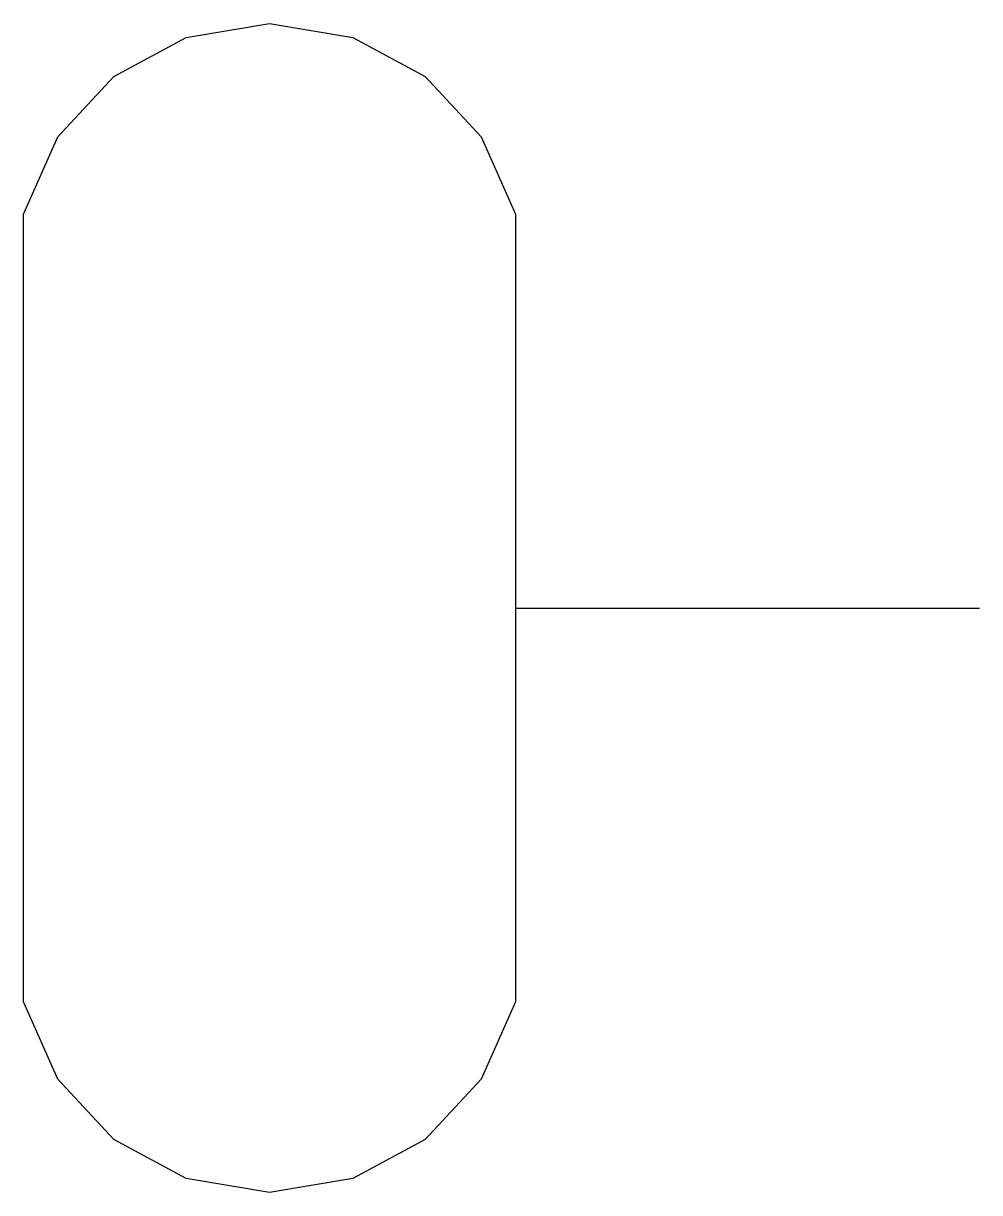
# Model space of a CAD drawing. Extents: x 0.01 to 7.78, y 0.01 to 9.51.
import ezdxf

# ---------------------------------------------------------------- set-up
doc = ezdxf.new("R2010")
doc.units = 0

msp = doc.modelspace()

# ---------------------------------------------------------------- linework, layer by layer
at = {"layer": 'DISTANCE_TO_ENDPIECE', "color": 7}
msp.add_lwpolyline([(4.013224, 4.763215), (7.78422, 4.763215)], dxfattribs=at)
at = {"layer": 'HINGE_POCKET', "color": 7}
msp.add_lwpolyline([(4.013224, 4.763215), (4.013224, 1.563219), (3.73404, 0.936127), (3.278381, 0.446084), (2.690145, 0.12711), (2.013227, 0.013226), (1.336309, 0.12711), (0.748072, 0.446084), (0.292413, 0.936127), (0.013229, 1.563219), (0.013229, 4.763215), (0.013229, 7.963212), (0.292413, 8.590303), (0.748072, 9.080346), (1.336309, 9.39932), (2.013227, 9.513204), (2.690145, 9.39932), (3.278381, 9.080346), (3.73404, 8.590303), (4.013224, 7.963212), (4.013224, 4.763215)], dxfattribs=at)

doc.saveas('drawing.dxf')
